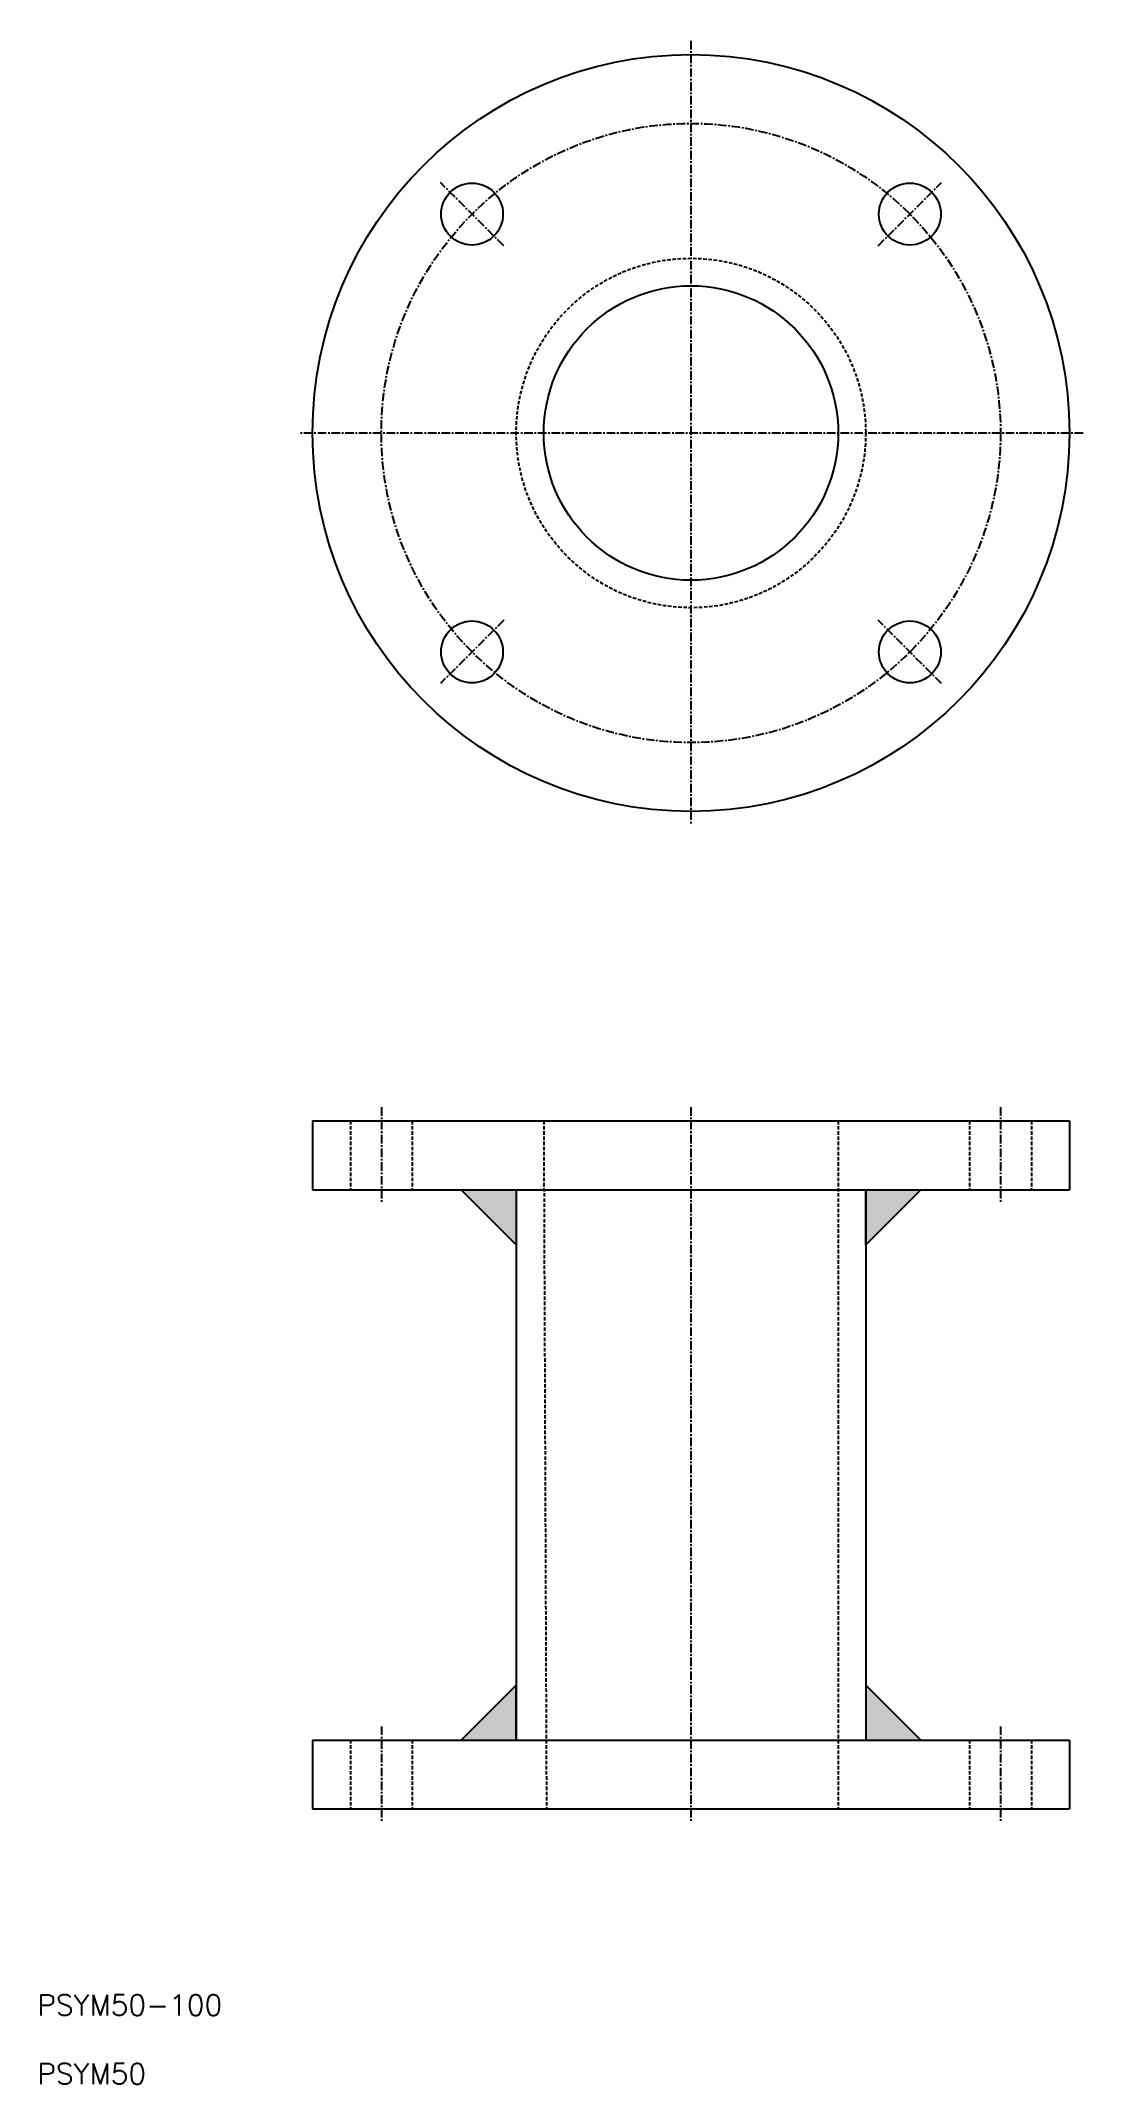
# Model space of a CAD drawing. Extents: x 11 to 162, y 10 to 307.
import ezdxf

# ---------------------------------------------------------------- set-up
doc = ezdxf.new("R2010")
doc.units = 0
doc.linetypes.add('CENTER', pattern=[2, 1.25, -0.25, 0.25, -0.25])
doc.linetypes.add('DASHED', pattern=[0.75, 0.5, -0.25])
doc.layers.get('0').update_dxf_attribs({"linetype": 'CONTINUOUS'})
doc.layers.add('CENTER', color=1, linetype='CENTER')
doc.styles.get("Standard").update_dxf_attribs({"font": 'txt.shx'})

# ---------------------------------------------------------------- blocks, each defined once
blk = doc.blocks.new('*U15')
at = {"color": 7, "linetype": 'CONTINUOUS'}
for p, q in [((71.6, 140), (79.6, 140)), ((79.6, 132), (71.6, 140)), ((79.6, 140), (79.6, 132)), ((130.4, 140), (138.4, 140)), ((138.4, 140), (130.4, 132)), ((130.4, 132), (130.4, 140)), ((79.6, 68), (71.6, 60)), ((79.6, 60), (79.6, 68)), ((130.4, 68), (130.4, 60)), ((138.4, 60), (130.4, 68)), ((71.6, 60), (79.6, 60)), ((130.4, 60), (138.4, 60))]:
    blk.add_line(p, q, dxfattribs=at)
for points in [[(71.6, 140), (71.6, 140), (79.6, 140)], [(130.4, 140), (130.4, 140), (138.4, 140)], [(79.6, 68), (71.6, 60), (79.6, 60)], [(130.4, 68), (130.4, 60), (138.4, 60)], [(71.6, 60), (71.6, 60), (79.6, 60)], [(130.4, 60), (130.4, 60), (138.4, 60)]]:
    blk.add_solid(points, dxfattribs=at)
at = {"color": 7, "linetype": 'CONTINUOUS', "extrusion": (0, 0, -1)}
for points in [[(-71.6, 140), (-79.6, 140), (-79.6, 132)], [(-130.4, 140), (-138.4, 140), (-130.4, 132)]]:
    blk.add_solid(points, dxfattribs=at)

msp = doc.modelspace()

# ---------------------------------------------------------------- linework, layer by layer
at = {"color": 7, "linetype": 'CONTINUOUS'}
for p, q in [((50, 150), (50, 140)), ((50, 150), (160, 150)), ((160, 150), (160, 140)), ((50, 140), (160, 140)), ((71.6, 140), (79.6, 132)), ((79.6, 140), (79.6, 60)), ((130.4, 140), (130.4, 60)), ((130.4, 132), (138.4, 140)), ((71.6, 60), (79.6, 68)), ((138.4, 60), (130.4, 68)), ((50, 60), (50, 50)), ((50, 60), (160, 60)), ((160, 60), (160, 50)), ((50, 50), (160, 50))]:
    msp.add_line(p, q, dxfattribs=at)
at = {"color": 3, "linetype": 'DASHED'}
for p, q in [((55.5, 150), (55.5, 140)), ((64.5, 150), (64.5, 140)), ((83.6, 150), (84, 50)), ((126.4, 150), (126.4, 50)), ((145.5, 150), (145.5, 140)), ((154.5, 150), (154.5, 140)), ((55.5, 60), (55.5, 50)), ((64.5, 60), (64.5, 50)), ((145.5, 60), (145.5, 50)), ((154.5, 60), (154.5, 50))]:
    msp.add_line(p, q, dxfattribs=at)
at = {"color": 7, "linetype": 'CONTINUOUS'}
for centre, radius in [((105, 250), 55), ((73.18, 281.82), 4.5), ((136.82, 281.82), 4.5), ((105, 250), 21.4), ((73.18, 218.18), 4.5), ((136.82, 218.18), 4.5)]:
    msp.add_circle(centre, radius, dxfattribs=at)
at = {"color": 3, "linetype": 'DASHED'}
msp.add_circle((105, 250), 25.4, dxfattribs=at)
at = {"layer": 'CENTER', "color": 1, "linetype": 'CENTER'}
for p, q in [((105, 307), (105, 193)), ((77.78, 277.22), (68.58, 286.42)), ((132.22, 277.22), (141.42, 286.42)), ((162, 250), (48, 250)), ((77.78, 222.78), (68.58, 213.58)), ((141.42, 213.58), (132.22, 222.78)), ((60, 152), (60, 138)), ((105, 152), (105, 48)), ((150, 152), (150, 138)), ((60, 62), (60, 48)), ((150, 62), (150, 48))]:
    msp.add_line(p, q, dxfattribs=at)
msp.add_circle((105, 250), 45, dxfattribs=at)

# ---------------------------------------------------------------- block references
at = {"color": 7, "linetype": 'CONTINUOUS'}
msp.add_blockref('*U15', (0, 0), dxfattribs=at)

# ---------------------------------------------------------------- texts
for s, p in [('PSYM50-100', (10, 20)), ('PSYM50', (10, 10))]:
    msp.add_text(s, height=3, dxfattribs=at).set_placement(p)

doc.saveas('drawing.dxf')
